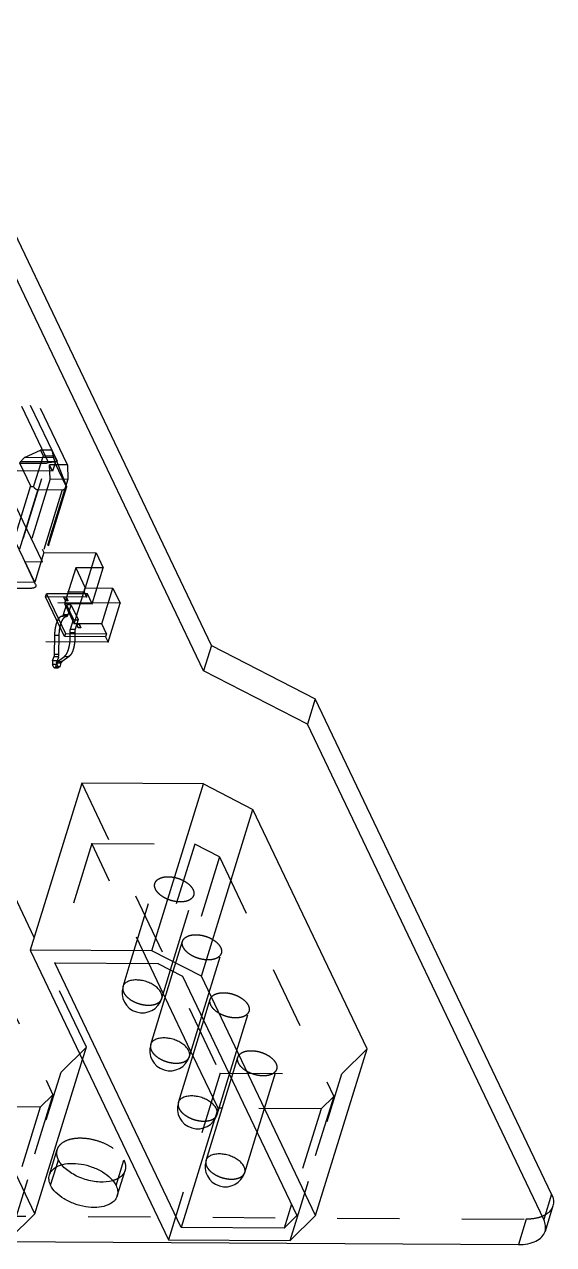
# Model space of a CAD drawing. Header units: millimetres. Extents: x 753 to 1632, y 352 to 973.
# Drawn here: x 1247 to 1273.1, y 762.4 to 822.6 of the extents above; entities that cross this region are included whole.
import ezdxf

# ---------------------------------------------------------------- set-up
doc = ezdxf.new("R2010")
doc.units = ezdxf.units.MM
doc.header["$LTSCALE"] = 30.734
doc.linetypes.add('HIDDEN', pattern=[0.2, 0.1, -0.1])
doc.layers.get('0').update_dxf_attribs({"linetype": 'CONTINUOUS'})
doc.layers.add('02___PRT_ALL_AXES', color=7, linetype='CONTINUOUS')
doc.layers.add('DEFAULT_2', color=8, linetype='HIDDEN')

msp = doc.modelspace()

# ---------------------------------------------------------------- linework, layer by layer
at = {"color": 7, "linetype": 'Continuous'}
for p, q in [((1256.24924, 791.97185), (1244.65733, 816.24141)), ((1248.95386, 794.36636), (1249.07936, 794.36562)), ((1249.04292, 794.17989), (1248.95386, 794.36636)), ((1248.95586, 794.36405), (1249.07594, 794.36333)), ((1249.04492, 794.17757), (1248.95586, 794.36405)), ((1249.07594, 794.36333), (1249.16501, 794.17686)), ((1249.07936, 794.36562), (1249.16843, 794.17914)), ((1249.16843, 794.17914), (1249.04292, 794.17989)), ((1249.16501, 794.17686), (1249.04492, 794.17757)), ((1249.59217, 793.02995), (1249.71768, 793.02921)), ((1249.68123, 792.84348), (1249.59217, 793.02995)), ((1249.59417, 793.02764), (1249.71425, 793.02692)), ((1249.68324, 792.84116), (1249.59417, 793.02764)), ((1249.80674, 792.84273), (1249.68123, 792.84348)), ((1249.80332, 792.84045), (1249.68324, 792.84116)), ((1249.71425, 793.02692), (1249.80332, 792.84045)), ((1249.71768, 793.02921), (1249.80674, 792.84273)), ((1256.24924, 791.97185), (1255.86193, 790.71853)), ((1256.24924, 791.97185), (1261.3758, 789.33811)), ((1261.3758, 789.33811), (1260.9885, 788.08479)), ((1273.04354, 764.9098), (1261.3758, 789.33811)), ((1249.85095, 785.1759), (1247.30926, 776.95097)), ((1255.85514, 785.14019), (1249.85095, 785.1759)), ((1253.31345, 776.91526), (1255.85514, 785.14019)), ((1255.85514, 785.14019), (1258.29636, 783.88603)), ((1247.49902, 777.56503), (1244.44054, 783.96844)), ((1255.75467, 775.6611), (1258.29636, 783.88603)), ((1263.93725, 772.0759), (1258.29636, 783.88603)), ((1253.31345, 776.91526), (1247.30926, 776.95097)), ((1247.30926, 776.95097), (1254.1377, 762.6545)), ((1255.75467, 775.6611), (1253.31345, 776.91526)), ((1248.52987, 776.32389), (1253.61033, 776.29367)), ((1254.76453, 763.27059), (1248.52987, 776.32389)), ((1253.61033, 776.29367), (1254.83094, 775.66659)), ((1247.53974, 763.93338), (1241.89885, 775.74351)), ((1254.83094, 775.66659), (1260.47183, 763.85646)), ((1261.39555, 763.85097), (1255.75467, 775.6611)), ((1253.97048, 774.60906), (1253.87579, 774.80732)), ((1261.39555, 763.85097), (1263.93725, 772.0759)), ((1247.53974, 763.93338), (1249.89167, 771.54426)), ((1255.33617, 771.74977), (1255.24148, 771.94803)), ((1256.78031, 769.14435), (1256.62464, 769.14528)), ((1256.4081, 768.58917), (1254.76453, 763.27059)), ((1273.04354, 764.9098), (1272.65623, 763.65647)), ((1260.20684, 764.41127), (1259.845, 763.24037)), ((1273.10693, 764.33029), (1272.71963, 763.07697)), ((1246.28607, 762.7012), (1247.53974, 763.93338)), ((1260.47183, 763.85646), (1259.845, 763.24037)), ((1260.14189, 762.61879), (1261.39555, 763.85097)), ((1259.845, 763.24037), (1254.76453, 763.27059)), ((1254.1377, 762.6545), (1260.14189, 762.61879))]:
    msp.add_line(p, q, dxfattribs=at)
at = {"color": 3, "linetype": 'Continuous'}
for p, q in [((1255.86193, 790.71853), (1243.98638, 815.58195)), ((1260.9885, 788.08479), (1255.86193, 790.71853)), ((1272.65623, 763.65647), (1260.9885, 788.08479)), ((1182.1711, 762.95504), (1271.40256, 762.42429))]:
    msp.add_line(p, q, dxfattribs=at)
at = {"color": 7, "linetype": 'Continuous'}
for centre in [(1252.84283, 774.85165), (1254.20852, 771.99236), (1255.57421, 769.13306), (1256.9399, 766.27377)]:
    msp.add_arc(centre, 1, 162.8276806, 342.8273787, dxfattribs=at)
for points, start_tangent, end_tangent in [([(1252.54594, 775.47324), (1252.30934, 775.45199), (1252.11177, 775.38687), (1251.96761, 775.28263), (1251.91903, 775.21813), (1251.88742, 775.1469)], (-0.99998231, 0.00594787), (-0.29523862, -0.95542355)), ([(1253.79824, 774.55641), (1253.81204, 774.62897), (1253.80982, 774.70521), (1253.75783, 774.86364), (1253.64568, 775.02128), (1253.48075, 775.16778), (1253.27388, 775.29349), (1253.03867, 775.39015), (1252.7906, 775.45141), (1252.54594, 775.47324)], (0.29523862, 0.95542355), (-0.99998231, 0.00594787)), ([(1253.91163, 772.61394), (1253.67503, 772.5927), (1253.47746, 772.52758), (1253.3333, 772.42334), (1253.28471, 772.35884), (1253.2531, 772.2876)], (-0.99998231, 0.00594787), (-0.29523862, -0.95542355)), ([(1255.16393, 771.69711), (1255.17772, 771.76967), (1255.17551, 771.84592), (1255.12351, 772.00435), (1255.01137, 772.16199), (1254.84644, 772.30848), (1254.63957, 772.43419), (1254.40436, 772.53085), (1254.15629, 772.59211), (1253.91163, 772.61394)], (0.29523862, 0.95542355), (-0.99998231, 0.00594787)), ([(1255.27732, 769.75465), (1255.04072, 769.7334), (1254.84315, 769.66828), (1254.69898, 769.56404), (1254.6504, 769.49954), (1254.61879, 769.42831)], (-0.99998231, 0.00594787), (-0.29523862, -0.95542355)), ([(1256.52962, 768.83782), (1256.54341, 768.91038), (1256.5412, 768.98662), (1256.4892, 769.14505), (1256.37706, 769.3027), (1256.21213, 769.44919), (1256.00526, 769.5749), (1255.77005, 769.67156), (1255.52197, 769.73282), (1255.27732, 769.75465)], (0.29523862, 0.95542355), (-0.99998231, 0.00594787)), ([(1256.64301, 766.89535), (1256.40641, 766.87411), (1256.20884, 766.80899), (1256.06467, 766.70475), (1256.01609, 766.64025), (1255.98448, 766.56901)], (-0.99998231, 0.00594787), (-0.29523862, -0.95542355)), ([(1257.89531, 765.97852), (1257.9091, 766.05109), (1257.90689, 766.12733), (1257.85489, 766.28576), (1257.74275, 766.4434), (1257.57782, 766.58989), (1257.37095, 766.7156), (1257.13574, 766.81226), (1256.88766, 766.87352), (1256.64301, 766.89535)], (0.29523862, 0.95542355), (-0.99998231, 0.00594787)), ([(1273.04354, 764.9098), (1273.13214, 764.6108), (1273.10685, 764.33)], (0.43099323, -0.90235516), (-0.29564853, -0.95529679))]:
    msp.add_spline(points, degree=3, dxfattribs=dict(at, start_tangent=start_tangent, end_tangent=end_tangent))
at = {"color": 3, "linetype": 'Continuous'}
for points, start_tangent, end_tangent in [([(1272.71954, 763.07668), (1272.74484, 763.35748), (1272.65623, 763.65647)], (0.29564853, 0.95529679), (-0.43099323, 0.90235516)), ([(1271.40256, 762.42429), (1271.87564, 762.46676), (1272.27075, 762.59694), (1272.55908, 762.80533), (1272.71954, 763.07668)], (0.99998231, -0.00594787), (0.29564853, 0.95529679))]:
    msp.add_spline(points, degree=3, dxfattribs=dict(at, start_tangent=start_tangent, end_tangent=end_tangent))
at = {"layer": '02___PRT_ALL_AXES', "color": 8, "linetype": 'HIDDEN'}
for p, q in [((1252.2443, 776.3018), (1253.46084, 780.23852)), ((1254.23581, 775.97234), (1255.37168, 779.64803)), ((1254.3704, 775.90319), (1254.82653, 777.37923)), ((1255.77792, 773.68395), (1256.73737, 776.78873)), ((1255.87261, 773.48569), (1256.19222, 774.51993)), ((1257.14361, 770.82465), (1258.10306, 773.92944)), ((1257.2383, 770.6264), (1257.5579, 771.66064)), ((1258.50929, 767.96536), (1259.46875, 771.07015)), ((1248.25746, 765.85788), (1248.64476, 767.11121)), ((1248.58343, 766.22615), (1248.70024, 766.60414)), ((1251.54595, 765.33159), (1251.93326, 766.58491)), ((1251.60143, 764.82452), (1251.98873, 766.07784))]:
    msp.add_line(p, q, dxfattribs=at)
at = {"layer": '02___PRT_ALL_AXES', "color": 7, "linetype": 'Continuous'}
for p, q in [((1251.88741, 775.1469), (1252.2443, 776.3018)), ((1253.2531, 772.2876), (1254.3704, 775.90319)), ((1253.79825, 774.5564), (1254.23581, 775.97234)), ((1254.61878, 769.42831), (1255.87261, 773.48569)), ((1255.16394, 771.69711), (1255.77792, 773.68395)), ((1255.98447, 766.56902), (1257.2383, 770.6264)), ((1256.52963, 768.83782), (1257.14361, 770.82465)), ((1257.89532, 765.97852), (1258.50929, 767.96536)), ((1248.31293, 765.35082), (1248.58343, 766.22615))]:
    msp.add_line(p, q, dxfattribs=at)
at = {"layer": '02___PRT_ALL_AXES', "color": 8, "linetype": 'HIDDEN'}
for points, start_tangent, end_tangent in [([(1253.46085, 780.23853), (1253.49246, 780.30976), (1253.54104, 780.37426), (1253.68521, 780.4785), (1253.88278, 780.54362), (1254.11937, 780.56486)], (0.29526119, 0.95541657), (0.99998231, -0.00594787)), ([(1254.11937, 780.56486), (1254.36403, 780.54303), (1254.6121, 780.48177), (1254.84732, 780.38511), (1255.05418, 780.2594), (1255.21911, 780.1129), (1255.33126, 779.95526), (1255.38325, 779.79683), (1255.38547, 779.72059), (1255.37167, 779.64802)], (0.99998231, -0.00594787), (-0.29526119, -0.95541657)), ([(1254.71315, 779.32169), (1254.46849, 779.34352), (1254.22041, 779.40478), (1253.9852, 779.50144), (1253.77833, 779.62715), (1253.6134, 779.77365), (1253.50126, 779.93129), (1253.44927, 780.08972), (1253.44705, 780.16597), (1253.46085, 780.23853)], (-0.99998231, 0.00594787), (0.29526119, 0.95541657)), ([(1255.37167, 779.64802), (1255.34006, 779.57679), (1255.29148, 779.51229), (1255.14731, 779.40805), (1254.94974, 779.34293), (1254.71315, 779.32169)], (-0.29526119, -0.95541657), (-0.99998231, 0.00594787)), ([(1254.82654, 777.37923), (1254.85815, 777.45047), (1254.90673, 777.51497), (1255.0509, 777.6192), (1255.24847, 777.68432), (1255.48506, 777.70557)], (0.29526119, 0.95541657), (0.99998231, -0.00594787)), ([(1255.48506, 777.70557), (1255.72972, 777.68374), (1255.97779, 777.62248), (1256.21301, 777.52581), (1256.41987, 777.4001), (1256.5848, 777.25361), (1256.69695, 777.09597), (1256.74894, 776.93753), (1256.75116, 776.86129), (1256.73736, 776.78873)], (0.99998231, -0.00594787), (-0.29526119, -0.95541657)), ([(1256.07884, 776.4624), (1255.83418, 776.48423), (1255.5861, 776.54549), (1255.35089, 776.64215), (1255.14402, 776.76786), (1254.97909, 776.91435), (1254.86695, 777.072), (1254.81496, 777.23043), (1254.81274, 777.30667), (1254.82654, 777.37923)], (-0.99998231, 0.00594787), (0.29526119, 0.95541657)), ([(1256.73736, 776.78873), (1256.70575, 776.7175), (1256.65716, 776.653), (1256.513, 776.54876), (1256.31543, 776.48364), (1256.07884, 776.4624)], (-0.29526119, -0.95541657), (-0.99998231, 0.00594787)), ([(1257.44453, 773.6031), (1257.19987, 773.62493), (1256.95179, 773.68619), (1256.71658, 773.78286), (1256.50971, 773.90857), (1256.34478, 774.05506), (1256.23264, 774.2127), (1256.18064, 774.37114), (1256.17843, 774.44738), (1256.19223, 774.51994)], (-0.99998231, 0.00594787), (0.29526119, 0.95541657)), ([(1256.19223, 774.51994), (1256.22384, 774.59117), (1256.27242, 774.65567), (1256.41659, 774.75991), (1256.61415, 774.82503), (1256.85075, 774.84627)], (0.29526119, 0.95541657), (0.99998231, -0.00594787)), ([(1256.85075, 774.84627), (1257.09541, 774.82444), (1257.34348, 774.76318), (1257.5787, 774.66652), (1257.78556, 774.54081), (1257.95049, 774.39432), (1258.06264, 774.23667), (1258.11463, 774.07824), (1258.11684, 774.002), (1258.10305, 773.92944)], (0.99998231, -0.00594787), (-0.29526119, -0.95541657)), ([(1258.10305, 773.92944), (1258.07144, 773.8582), (1258.02285, 773.7937), (1257.87869, 773.68947), (1257.68112, 773.62435), (1257.44453, 773.6031)], (-0.29526119, -0.95541657), (-0.99998231, 0.00594787)), ([(1258.81021, 770.74381), (1258.56555, 770.76564), (1258.31748, 770.8269), (1258.08227, 770.92356), (1257.8754, 771.04927), (1257.71047, 771.19576), (1257.59832, 771.35341), (1257.54633, 771.51184), (1257.54412, 771.58808), (1257.55792, 771.66065)], (-0.99998231, 0.00594787), (0.29526119, 0.95541657)), ([(1257.55792, 771.66065), (1257.58953, 771.73188), (1257.63811, 771.79638), (1257.78228, 771.90062), (1257.97984, 771.96574), (1258.21644, 771.98698)], (0.29526119, 0.95541657), (0.99998231, -0.00594787)), ([(1258.21644, 771.98698), (1258.4611, 771.96515), (1258.70917, 771.90389), (1258.94438, 771.80723), (1259.15125, 771.68152), (1259.31618, 771.53502), (1259.42833, 771.37738), (1259.48032, 771.21895), (1259.48253, 771.1427), (1259.46874, 771.07014)], (0.99998231, -0.00594787), (-0.29526119, -0.95541657)), ([(1259.46874, 771.07014), (1259.43712, 770.99891), (1259.38854, 770.93441), (1259.24438, 770.83017), (1259.04681, 770.76505), (1258.81021, 770.74381)], (-0.29526119, -0.95541657), (-0.99998231, 0.00594787)), ([(1248.64486, 767.11152), (1248.7168, 767.26248), (1248.83266, 767.39515), (1249.18244, 767.59142), (1249.65604, 767.67887), (1250.20175, 767.64796), (1250.76001, 767.50208), (1251.2699, 767.25712), (1251.67573, 766.9399), (1251.93326, 766.58491)], (0.2957247, 0.95527321), (0.43099323, -0.90235516)), ([(1248.70024, 766.60414), (1248.62272, 766.86575), (1248.64486, 767.11152)], (-0.43099323, 0.90235516), (0.2957247, 0.95527321)), ([(1248.86463, 766.35185), (1248.81567, 766.4143), (1248.70024, 766.60414)], (-0.63829929, 0.76978829), (-0.43099323, 0.90235516)), ([(1251.98864, 766.07753), (1251.90877, 765.91488), (1251.7777, 765.77403), (1251.59957, 765.65963), (1251.38019, 765.5753)], (-0.2957247, -0.95527321), (-0.96119669, -0.27586397)), ([(1251.93326, 766.58491), (1252.01077, 766.3233), (1251.98864, 766.07753)], (0.43099323, -0.90235516), (-0.2957247, -0.95527321))]:
    msp.add_spline(points, degree=3, dxfattribs=dict(at, start_tangent=start_tangent, end_tangent=end_tangent))
at = {"layer": '02___PRT_ALL_AXES', "color": 3, "linetype": 'Continuous'}
for points, start_tangent, end_tangent in [([(1248.25755, 765.8582), (1248.32949, 766.00916), (1248.44535, 766.14183), (1248.79513, 766.3381), (1249.26873, 766.42554), (1249.81445, 766.39463), (1250.3727, 766.24875), (1250.88259, 766.0038), (1251.28842, 765.68658), (1251.54595, 765.33159)], (0.2957247, 0.95527321), (0.43099323, -0.90235516)), ([(1248.31293, 765.35082), (1248.23542, 765.61243), (1248.25755, 765.8582)], (-0.43099323, 0.90235516), (0.2957247, 0.95527321)), ([(1251.60133, 764.8242), (1251.52939, 764.67324), (1251.41353, 764.54058), (1251.06375, 764.34431), (1250.59015, 764.25686), (1250.04444, 764.28777), (1249.48618, 764.43365), (1248.97629, 764.6786), (1248.57046, 764.99582), (1248.31293, 765.35082)], (-0.2957247, -0.95527321), (-0.43099323, 0.90235516)), ([(1251.54595, 765.33159), (1251.62347, 765.06997), (1251.60133, 764.8242)], (0.43099323, -0.90235516), (-0.2957247, -0.95527321))]:
    msp.add_spline(points, degree=3, dxfattribs=dict(at, start_tangent=start_tangent, end_tangent=end_tangent))
at = {"layer": '02___PRT_ALL_AXES', "color": 7, "linetype": 'Continuous', "start_tangent": (-0.96119669, -0.27586397), "end_tangent": (-0.63829929, 0.76978829)}
msp.add_spline([(1251.38019, 765.5753), (1250.73867, 765.50928), (1250.02186, 765.63696), (1249.35766, 765.93558), (1248.86463, 766.35185)], degree=3, dxfattribs=at)
at = {"layer": 'DEFAULT_2', "color": 8, "linetype": 'HIDDEN'}
for p, q in [((1248.65275, 801.03472), (1238.35367, 822.59753)), ((1248.21395, 800.98785), (1238.093, 822.1777)), ((1249.14265, 800.87685), (1246.34744, 806.72908)), ((1247.91131, 796.10109), (1244.96766, 802.26412)), ((1245.24477, 802.26247), (1247.97467, 796.54699)), ((1247.02747, 801.234), (1247.81886, 801.59901)), ((1248.37309, 801.59571), (1247.81886, 801.59901)), ((1247.81886, 801.59901), (1247.94949, 801.32551)), ((1248.50372, 801.32221), (1248.37309, 801.59571)), ((1248.37309, 801.59571), (1248.44833, 801.22555)), ((1246.77952, 800.97338), (1247.02747, 801.234)), ((1246.77952, 800.97338), (1247.31986, 799.84209)), ((1246.80531, 801.04571), (1248.65275, 801.03472)), ((1246.81295, 800.96319), (1248.10615, 800.9555)), ((1246.96844, 797.27386), (1248.10615, 800.9555)), ((1248.44833, 801.22555), (1247.02747, 801.234)), ((1247.94949, 801.32551), (1247.46177, 799.81888)), ((1247.94949, 801.32551), (1248.50372, 801.32221)), ((1248.10615, 800.9555), (1248.21395, 800.98785)), ((1248.21395, 800.98785), (1248.65275, 801.03472)), ((1248.53459, 800.96294), (1248.41355, 800.57128)), ((1248.44833, 801.22555), (1248.53459, 800.96294)), ((1248.50372, 801.32221), (1249.09944, 799.80914)), ((1249.07493, 799.83166), (1248.53459, 800.96294)), ((1247.52685, 795.09783), (1244.79695, 800.81331)), ((1248.41355, 800.57128), (1246.65848, 800.58172)), ((1249.14265, 800.87685), (1248.26511, 800.88207)), ((1248.29252, 800.17961), (1248.26511, 800.88207)), ((1248.41355, 800.57128), (1248.26511, 800.88207)), ((1249.14265, 800.87685), (1249.17006, 800.17439)), ((1247.31986, 799.84209), (1245.81904, 794.98547)), ((1248.29252, 800.17961), (1247.03378, 796.10631)), ((1249.07493, 799.83166), (1247.57411, 794.97503)), ((1249.10017, 799.79563), (1247.58362, 794.8881)), ((1249.17006, 800.17439), (1247.91131, 796.10109)), ((1248.29252, 800.17961), (1249.17006, 800.17439)), ((1247.68604, 799.65397), (1246.18523, 794.79734)), ((1248.88688, 799.64683), (1247.38606, 794.7902)), ((1247.68604, 799.65397), (1248.88688, 799.64683)), ((1247.03378, 796.10631), (1247.91131, 796.10109)), ((1247.57411, 794.97503), (1247.03378, 796.10631)), ((1247.97467, 796.54699), (1247.52685, 795.09783)), ((1247.97467, 796.54699), (1250.56109, 796.5316)), ((1249.96803, 794.61245), (1250.56109, 796.5316)), ((1250.56109, 796.5316), (1250.91439, 795.79192)), ((1249.5519, 795.80002), (1249.00725, 794.03754)), ((1250.91439, 795.79192), (1249.5519, 795.80002)), ((1249.5519, 795.80002), (1250.02692, 794.80548)), ((1250.36974, 794.02943), (1250.91439, 795.79192)), ((1246.41838, 795.10443), (1247.52685, 795.09783)), ((1242.99393, 794.65393), (1249.96803, 794.61245)), ((1246.18523, 794.79734), (1247.38606, 794.7902)), ((1248.06053, 794.36347), (1248.10895, 794.52014)), ((1250.09272, 794.35139), (1248.06053, 794.36347)), ((1248.99573, 792.40548), (1248.06053, 794.36347)), ((1250.14113, 794.50805), (1248.10895, 794.52014)), ((1248.10895, 794.52014), (1249.04415, 792.56215)), ((1249.48227, 793.043), (1250.02692, 794.80548)), ((1249.96803, 794.61245), (1250.09272, 794.35139)), ((1250.02692, 794.80548), (1251.38941, 794.79738)), ((1250.09272, 794.35139), (1250.14113, 794.50805)), ((1250.36974, 794.02943), (1250.14113, 794.50805)), ((1250.84476, 793.03489), (1251.38941, 794.79738)), ((1251.38941, 794.79738), (1251.74567, 794.05148)), ((1251.74567, 794.05148), (1244.77158, 794.09296)), ((1248.94613, 793.4916), (1249.09265, 793.96573)), ((1249.00725, 794.03754), (1250.36974, 794.02943)), ((1249.00725, 794.03754), (1249.48227, 793.043)), ((1249.09265, 793.96573), (1249.43702, 793.24473)), ((1249.17706, 793.49023), (1249.32358, 793.96436)), ((1249.32358, 793.96436), (1249.66795, 793.24336)), ((1251.15261, 792.13233), (1251.74567, 794.05148)), ((1248.891, 793.41037), (1248.83622, 793.39948)), ((1249.2905, 792.7706), (1249.43702, 793.24473)), ((1249.66795, 793.24336), (1249.52143, 792.76923)), ((1249.04415, 792.56215), (1248.99573, 792.40548)), ((1249.04415, 792.56215), (1251.07633, 792.55006)), ((1250.84476, 793.03489), (1249.48227, 793.043)), ((1251.07633, 792.55006), (1250.84476, 793.03489)), ((1251.07633, 792.55006), (1251.02792, 792.39339)), ((1251.15261, 792.13233), (1244.17852, 792.17381)), ((1248.50673, 792.46509), (1248.4885, 791.52445)), ((1248.71943, 791.52308), (1248.73766, 792.46372)), ((1251.02792, 792.39339), (1248.99573, 792.40548)), ((1251.02792, 792.39339), (1251.15261, 792.13233)), ((1248.4122, 791.20999), (1248.46965, 791.3959)), ((1248.70058, 791.39452), (1248.64313, 791.20862)), ((1248.6504, 791.1855), (1248.99948, 791.43346)), ((1249.23041, 791.43208), (1248.88133, 791.18412)), ((1248.4122, 791.20999), (1248.41102, 791.01551)), ((1248.47602, 790.8794), (1248.41102, 791.01551)), ((1248.47602, 790.8794), (1248.54875, 790.9241)), ((1248.6062, 791.11001), (1248.54875, 790.9241)), ((1248.64195, 791.01413), (1248.64313, 791.20862)), ((1248.64195, 791.01413), (1248.70695, 790.87803)), ((1248.77968, 790.92273), (1248.70695, 790.87803)), ((1248.77968, 790.92273), (1248.83713, 791.10863)), ((1249.85095, 785.1759), (1256.6794, 770.87943)), ((1250.34536, 782.19884), (1248.52987, 776.32389)), ((1250.34536, 782.19884), (1255.42583, 782.16862)), ((1253.87579, 774.80732), (1250.34536, 782.19884)), ((1255.42583, 782.16862), (1253.61033, 776.29367)), ((1256.64644, 781.54154), (1255.42583, 782.16862)), ((1242.79062, 781.62396), (1248.43151, 769.81383)), ((1256.64644, 781.54154), (1254.83094, 775.66659)), ((1256.64644, 781.54154), (1262.28733, 769.73141)), ((1250.08143, 772.15831), (1247.49902, 777.56503)), ((1255.24148, 771.94803), (1253.97048, 774.60906)), ((1250.08143, 772.15831), (1248.82777, 770.92613)), ((1249.89167, 771.54426), (1250.08143, 772.15831)), ((1263.93725, 772.0759), (1262.68359, 770.84372)), ((1256.58003, 769.14554), (1255.33617, 771.74977)), ((1242.82358, 770.96184), (1248.82777, 770.92613)), ((1246.28607, 762.7012), (1248.82777, 770.92613)), ((1256.6794, 770.87943), (1254.1377, 762.6545)), ((1256.6794, 770.87943), (1262.68359, 770.84372)), ((1260.14189, 762.61879), (1262.68359, 770.84372)), ((1248.43151, 769.81383), (1246.61601, 763.93888)), ((1247.80468, 769.19774), (1248.43151, 769.81383)), ((1262.28733, 769.73141), (1260.47183, 763.85646)), ((1261.6605, 769.11532), (1262.28733, 769.73141)), ((1247.80468, 769.19774), (1242.92449, 769.22676)), ((1247.80468, 769.19774), (1246.35102, 764.49369)), ((1256.58003, 769.14554), (1256.4081, 768.58917)), ((1256.62464, 769.14528), (1256.58003, 769.14554)), ((1261.6605, 769.11532), (1256.78031, 769.14435)), ((1261.6605, 769.11532), (1260.20684, 764.41127)), ((1182.5584, 764.20836), (1271.78987, 763.67761)), ((1271.78987, 763.67761), (1271.40256, 762.42429))]:
    msp.add_line(p, q, dxfattribs=at)
for centre, radius, start, end in [((1248.995, 793.08241), 0.34533, 92.3294558, 109.2828554), ((1248.56511, 784.53539), 7.92991, 89.6428637, 90.4217617), ((1248.54219, 780.96952), 11.49587, 89.0257144, 89.6394393), ((1248.54688, 783.59476), 7.92991, 89.6428637, 90.4217617), ((1248.52396, 780.02888), 11.49587, 89.0257144, 89.6394393)]:
    msp.add_arc(centre, radius, start, end, dxfattribs=at)
for centre, major_axis, ratio, start_param, end_param in [((1247.73104, 800.27429), (0.39518, 0.4536), 0.31821839, -3.27847843, -2.61551753), ((1247.67082, 800.07943), (-0.0282, 0.42507), 0.64954003, -4.09637352, -3.18853809), ((1248.87166, 800.07228), (-0.0282, 0.42507), 0.64954003, -3.18853809, -2.28070266), ((1248.93188, 800.26715), (-0.16697, 0.47367), 0.04802013, -3.56309326, -2.90013237), ((1248.67019, 790.71395), (0.37664, -0.21211), 0.62454851, 8.26298178, 8.89862919), ((1248.44778, 791.17959), (0.37664, -0.21211), 0.62454851, -1.16179618, -0.52614877)]:
    msp.add_ellipse(centre, major_axis=major_axis, ratio=ratio, start_param=start_param, end_param=end_param, dxfattribs=at)
for points, start_tangent, end_tangent in [([(1247.57411, 794.97503), (1247.58739, 794.9302), (1247.58361, 794.88807)], (0.43099323, -0.90235516), (-0.29566178, -0.95529268)), ([(1247.58361, 794.88807), (1247.55954, 794.84737), (1247.51631, 794.81611), (1247.45701, 794.79657), (1247.38606, 794.7902)], (-0.29566178, -0.95529268), (-0.99998231, 0.00594787)), ([(1249.20217, 793.9775), (1249.17322, 793.97689), (1249.09265, 793.96573)], (-0.99998231, 0.00594787), (-0.97218933, -0.23419628)), ([(1249.32358, 793.96436), (1249.29277, 793.96995), (1249.20217, 793.9775)], (-0.97951484, 0.20137201), (-0.99998231, 0.00594787)), ([(1248.83622, 793.39959), (1248.71126, 793.29574), (1248.65568, 793.20314), (1248.60697, 793.08691), (1248.53593, 792.79842), (1248.50673, 792.46509)], (-0.94296443, -0.3328935), (-0.01937593, -0.99981227)), ([(1248.73766, 792.46372), (1248.77139, 792.82401), (1248.80705, 792.98589), (1248.85368, 793.12774), (1248.90962, 793.24443), (1248.97283, 793.33175), (1249.0411, 793.3866), (1249.11189, 793.40699)], (0.01937593, 0.99981227), (0.99922656, 0.03932285)), ([(1248.98096, 793.42745), (1248.83622, 793.39962)], (-0.99922656, -0.03932285), (-0.94303399, -0.33269639)), ([(1248.94613, 793.4916), (1248.92152, 793.43713), (1248.891, 793.41034)], (-0.29524737, -0.95542084), (-0.94277967, -0.3334164)), ([(1248.891, 793.41033), (1248.9125, 793.41701), (1248.98096, 793.42745)], (0.94303399, 0.33269639), (0.99922656, 0.03932285)), ([(1248.94613, 793.4916), (1248.97176, 793.49685), (1249.05565, 793.50336)], (0.97218933, 0.23419628), (0.99998231, -0.00594787)), ([(1249.11189, 793.40699), (1248.98096, 793.42745)], (-0.94030049, 0.34034541), (-0.9992257, -0.03934452)), ([(1249.05565, 793.50336), (1249.08535, 793.50241), (1249.17706, 793.49023)], (0.99998231, -0.00594787), (0.97951484, -0.20137201)), ([(1249.11189, 793.40699), (1249.14796, 793.4296), (1249.16378, 793.45576), (1249.17706, 793.49023)], (0.99922656, 0.03932285), (0.29524737, 0.95542084)), ([(1249.43702, 793.24473), (1249.46783, 793.23914), (1249.55843, 793.23159)], (0.97951484, -0.20137201), (0.99998231, -0.00594787)), ([(1249.55843, 793.23159), (1249.58738, 793.2322), (1249.66795, 793.24336)], (0.99998231, -0.00594787), (0.97218933, 0.23419628)), ([(1248.99948, 791.43346), (1249.06633, 791.49913), (1249.12745, 791.59642), (1249.18055, 791.72178), (1249.22379, 791.87075), (1249.27481, 792.21739), (1249.27324, 792.58707)], (0.81525614, 0.57910053), (-0.07799764, 0.99695354)), ([(1249.50417, 792.58569), (1249.50574, 792.21602), (1249.45472, 791.86937), (1249.41148, 791.72041), (1249.35838, 791.59505), (1249.29726, 791.49775), (1249.23041, 791.43208)], (0.07799764, -0.99695354), (-0.81525614, -0.57910053)), ([(1249.27324, 792.58707), (1249.27399, 792.68363), (1249.2905, 792.7706)], (-0.07799764, 0.99695354), (0.29524737, 0.95542084)), ([(1249.50417, 792.58569), (1249.45281, 792.58922), (1249.27324, 792.58707)], (-0.99558912, 0.09382057), (-0.99811308, -0.06140266)), ([(1249.41191, 792.75746), (1249.38221, 792.75842), (1249.2905, 792.7706)], (-0.99998231, 0.00594787), (-0.97951484, 0.20137201)), ([(1249.52143, 792.76923), (1249.4958, 792.76397), (1249.41191, 792.75746)], (-0.97218933, -0.23419628), (-0.99998231, 0.00594787)), ([(1249.52143, 792.76923), (1249.50492, 792.68226), (1249.50417, 792.58569)], (-0.29524737, -0.95542084), (0.07799764, -0.99695354)), ([(1248.4885, 791.52445), (1248.48678, 791.48989), (1248.46965, 791.3959)], (-0.01937593, -0.99981227), (-0.29524737, -0.95542084)), ([(1248.57917, 791.40766), (1248.55022, 791.40705), (1248.46965, 791.3959)], (-0.99998231, 0.00594787), (-0.97218933, -0.23419628)), ([(1248.70058, 791.39452), (1248.66977, 791.40011), (1248.57917, 791.40766)], (-0.97951484, 0.20137201), (-0.99998231, 0.00594787)), ([(1248.70058, 791.39452), (1248.70816, 791.42341), (1248.71943, 791.52308)], (0.29524737, 0.95542084), (0.01937593, 0.99981227)), ([(1249.11686, 791.41344), (1249.08742, 791.41484), (1248.99948, 791.43346)], (-0.99998231, 0.00594787), (-0.94736271, 0.3201623)), ([(1249.23041, 791.43208), (1249.14607, 791.41449), (1249.11686, 791.41344)], (-0.94398727, -0.32998188), (-0.99998231, 0.00594787)), ([(1248.52004, 791.21631), (1248.49114, 791.21605), (1248.4122, 791.20999)], (-0.99998231, 0.00594787), (-0.99071644, -0.13594461)), ([(1248.64313, 791.20862), (1248.61167, 791.21183), (1248.52004, 791.21631)], (-0.99346233, 0.11416038), (-0.99998231, 0.00594787)), ([(1248.66848, 790.90552), (1248.63883, 790.90683), (1248.54875, 790.9241)], (-0.99998231, 0.00594787), (-0.95748326, 0.28848882)), ([(1248.6062, 791.11001), (1248.62604, 791.15689), (1248.6504, 791.1855)], (0.29524737, 0.95542084), (0.81525614, 0.57910053)), ([(1248.72761, 791.09687), (1248.69791, 791.09783), (1248.6062, 791.11001)], (-0.99998231, 0.00594787), (-0.97951484, 0.20137201)), ([(1248.76779, 791.16549), (1248.73834, 791.16688), (1248.6504, 791.1855)], (-0.99998231, 0.00594787), (-0.94736271, 0.3201623)), ([(1248.77968, 790.92273), (1248.75339, 790.91512), (1248.66848, 790.90552)], (-0.94738868, -0.32008543), (-0.99998231, 0.00594787)), ([(1248.83713, 791.10863), (1248.8115, 791.10338), (1248.72761, 791.09687)], (-0.97218933, -0.23419628), (-0.99998231, 0.00594787)), ([(1248.88133, 791.18412), (1248.79699, 791.16653), (1248.76779, 791.16549)], (-0.94398727, -0.32998188), (-0.99998231, 0.00594787)), ([(1248.88133, 791.18412), (1248.85697, 791.15551), (1248.83713, 791.10863)], (-0.81525614, -0.57910053), (-0.29524737, -0.95542084)), ([(1251.88742, 775.1469), (1251.87362, 775.07433), (1251.87584, 774.99809), (1251.92783, 774.83966), (1252.03998, 774.68202), (1252.20491, 774.53553), (1252.41177, 774.40982), (1252.64699, 774.31315), (1252.89506, 774.2519), (1253.13972, 774.23007)], (-0.29523862, -0.95542355), (0.99998231, -0.00594787)), ([(1253.13972, 774.23007), (1253.37631, 774.25131), (1253.57388, 774.31643), (1253.71805, 774.42067), (1253.76663, 774.48517), (1253.79824, 774.55641)], (0.99998231, -0.00594787), (0.29523862, 0.95542355)), ([(1253.2531, 772.2876), (1253.23931, 772.21504), (1253.24153, 772.1388), (1253.29352, 771.98037), (1253.40567, 771.82272), (1253.5706, 771.67623), (1253.77746, 771.55052), (1254.01268, 771.45386), (1254.26075, 771.3926), (1254.50541, 771.37077)], (-0.29523862, -0.95542355), (0.99998231, -0.00594787)), ([(1254.50541, 771.37077), (1254.742, 771.39202), (1254.93957, 771.45714), (1255.08374, 771.56138), (1255.13232, 771.62588), (1255.16393, 771.69711)], (0.99998231, -0.00594787), (0.29523862, 0.95542355)), ([(1254.61879, 769.42831), (1254.605, 769.35574), (1254.60721, 769.2795), (1254.65921, 769.12107), (1254.77135, 768.96343), (1254.93628, 768.81694), (1255.14315, 768.69123), (1255.37836, 768.59457), (1255.62644, 768.53331), (1255.87109, 768.51148)], (-0.29523862, -0.95542355), (0.99998231, -0.00594787)), ([(1255.87109, 768.51148), (1256.10769, 768.53272), (1256.30526, 768.59784), (1256.44943, 768.70208), (1256.49801, 768.76658), (1256.52962, 768.83782)], (0.99998231, -0.00594787), (0.29523862, 0.95542355)), ([(1255.98448, 766.56901), (1255.97069, 766.49645), (1255.9729, 766.42021), (1256.0249, 766.26178), (1256.13704, 766.10413), (1256.30197, 765.95764), (1256.50884, 765.83193), (1256.74405, 765.73527), (1256.99213, 765.67401), (1257.23678, 765.65218)], (-0.29523862, -0.95542355), (0.99998231, -0.00594787)), ([(1257.23678, 765.65218), (1257.47338, 765.67343), (1257.67095, 765.73855), (1257.81512, 765.84279), (1257.8637, 765.90729), (1257.89531, 765.97852)], (0.99998231, -0.00594787), (0.29523862, 0.95542355)), ([(1273.10685, 764.33), (1272.94638, 764.05865), (1272.65805, 763.85026), (1272.26294, 763.72008), (1271.78987, 763.67761)], (-0.29564853, -0.95529679), (-0.99998231, 0.00594787))]:
    msp.add_spline(points, degree=3, dxfattribs=dict(at, start_tangent=start_tangent, end_tangent=end_tangent))

doc.saveas('drawing.dxf')
